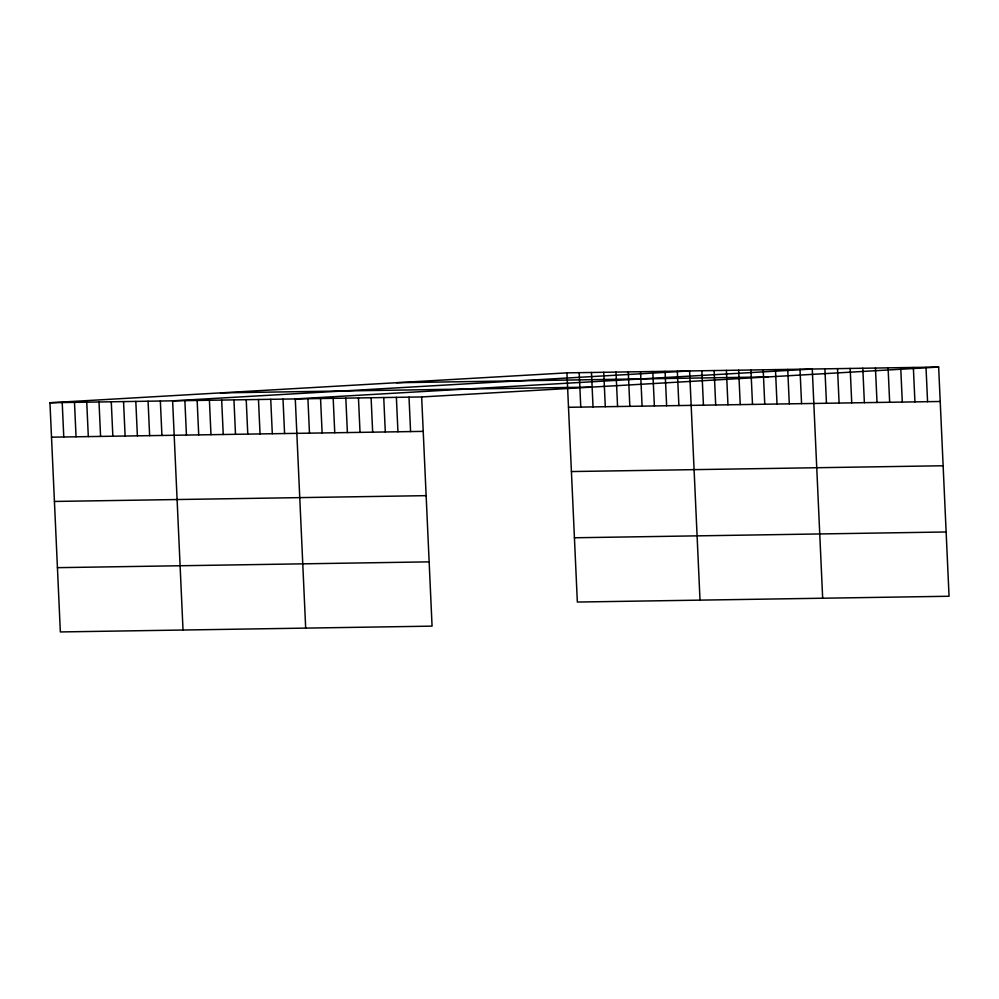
<?xml version="1.0" encoding="UTF-8"?>
<svg xmlns="http://www.w3.org/2000/svg" width="999" height="999" viewBox="0 0 999 999"><rect width="100%" height="100%" fill="white"/><g stroke="black" fill="none" stroke-linecap="round" stroke-linejoin="round"><path stroke-width="1.5" d="M49.95 402.747L421.653 396.953L432.067 626.136L60.352 631.942L49.95 402.747L566.933 372.864L938.648 367.058L949.05 596.253L577.347 602.047L566.933 372.864M421.653 396.953L938.648 367.058M396.328 382.729L768.031 376.923M220.554 392.882L592.257 387.088M568.506 407.292L940.209 401.486M51.511 437.175L423.214 431.381M571.416 471.553L943.118 465.759M54.433 501.448L426.136 495.654M574.425 537.774L946.128 531.98M57.443 567.669L429.145 561.863M926.011 367.257L927.572 401.685M913.361 367.457L914.934 401.885M900.723 367.657L902.297 402.085M888.086 367.857L889.659 402.272M875.449 368.044L877.022 402.472M862.811 368.244L864.372 402.672M850.174 368.444L851.735 402.872M837.537 368.643L839.098 403.072M824.899 368.831L826.46 403.259M822.664 598.226L812.262 369.031L295.279 398.926L305.682 628.109M799.999 369.23L801.56 403.658M787.724 369.418L789.297 403.846M775.461 369.605L777.022 404.033M763.199 369.805L764.759 404.22M750.936 369.992L752.497 404.42M738.661 370.179L740.234 404.607M726.398 370.379L727.959 404.795M714.135 370.567L715.696 404.995M701.86 370.754L703.433 405.182M700.012 600.137L689.597 370.941L172.615 400.836L183.017 630.019M677.334 371.141L678.895 405.569M665.072 371.328L666.633 405.756M652.797 371.516L654.37 405.944M640.534 371.715L642.095 406.143M628.271 371.903L629.832 406.331M615.996 372.09L617.569 406.518M603.733 372.29L605.294 406.718M591.47 372.477L593.031 406.905M579.208 372.664L580.769 407.093M409.016 397.152L410.577 431.58M396.378 397.34L397.939 431.768M383.741 397.54L385.302 431.968M371.104 397.739L372.664 432.167M358.466 397.939L360.027 432.367M345.829 398.139L347.39 432.567M333.191 398.326L334.752 432.754M320.554 398.526L322.115 432.954M307.917 398.726L309.478 433.154M283.004 399.113L284.578 433.541M270.741 399.3L272.302 433.728M258.479 399.5L260.04 433.928M246.216 399.687L247.777 434.115M233.941 399.875L235.502 434.303M221.678 400.075L223.239 434.503M209.415 400.262L210.976 434.69M197.14 400.449L198.714 434.877M184.877 400.649L186.438 435.077M160.352 401.024L161.913 435.452M148.077 401.223L149.638 435.651M135.814 401.411L137.375 435.839M123.551 401.598L125.112 436.026M111.276 401.798L112.85 436.226M99.013 401.985L100.574 436.413M86.751 402.172L88.312 436.6M74.488 402.372L76.049 436.8M62.213 402.56L63.774 436.988"/></g></svg>
